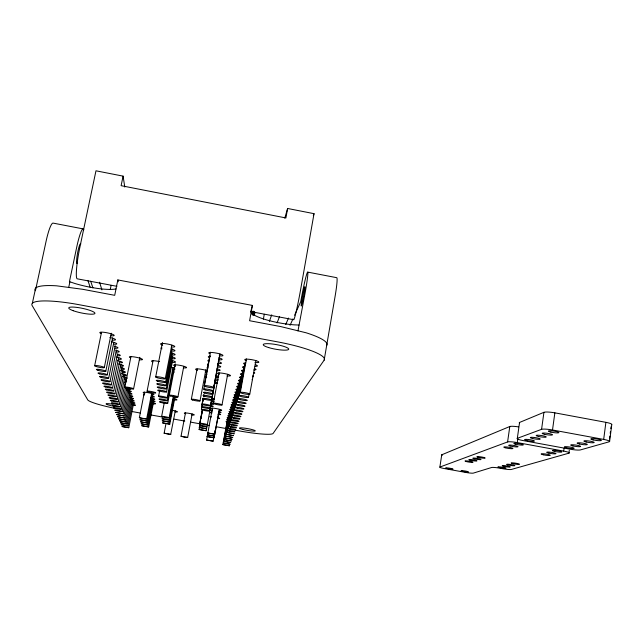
<?xml version="1.0" encoding="UTF-8"?>
<svg xmlns="http://www.w3.org/2000/svg" width="644" height="644" viewBox="0 0 644 644"><rect width="100%" height="100%" fill="white"/><g stroke="black" fill="none" stroke-linecap="round" stroke-linejoin="round"><path stroke-width="0.97" d="M609.498 438.975L609.86 436.141M610.222 433.315L610.464 431.432M610.826 428.606L611.067 426.714M609.602 441.534L611.784 424.533M519.571 422.44L517.325 438.331A8.219 1.135 8.4 0 0 522.984 440.552L570.182 449.214A8.251 1.119 8.1 0 0 580.429 449.915L609.135 441.8A8.887 1.28 7.8 0 0 603.686 439.417L605.891 422.335L554.854 412.844A8.823 1.409 8 0 0 543.93 412.313L519.571 422.44A8.203 1.232 8.3 0 0 519.346 422.891M569.296 450.293L568.91 453.175A8.002 1.055 8.2 0 0 563.709 451.098L564.104 448.192M517.325 438.331L541.58 429.331A8.847 1.296 8.1 0 1 552.512 429.975L554.854 412.844M541.58 429.331L543.93 412.313M518.468 426.892A7.953 1.159 8.4 0 0 509.798 426.505L441.744 454.801L439.876 467.061L507.593 441.937A7.978 1.071 8.5 0 1 517.285 442.589L517.84 438.709M507.593 441.937L509.798 426.505M234.923 430.128L239.842 431.013A32.458 3.655 10.1 0 0 273.128 433.412L324.165 360.125L335.025 296.763A24.665 1.948 -79.2 0 0 336.764 277.693L307.719 272.106M297.971 330.911L305.449 291.112A24.713 1.36 -79.3 0 0 307.285 272.662A24.713 1.36 -79.3 0 0 300.78 301.489L294.598 315.238M284.777 218.123L287.618 208.479L314.031 213.671L300.515 290.17A24.722 1.264 -79.3 0 1 293.6 319.698L251.16 311.68M248.512 397.364A4.717 0.644 10.2 0 0 241.766 395.561A4.717 0.644 10.2 0 0 241.347 396.624A4.717 0.644 10.2 0 0 248.512 397.364L249.228 393.412M249.767 394.192A4.806 0.668 10.2 0 0 242.893 392.333A4.806 0.668 10.2 0 0 242.458 393.436A4.806 0.668 10.2 0 0 249.767 394.192L255.853 360.64M263.372 319.191L264.265 314.256M287.618 208.479L285.904 217.954L121.12 185.673L123.085 176.134L95.972 170.805L79.727 247.98A25.092 3.148 -79.8 0 0 77.457 278.86L116.934 286.314M231.124 419.888L236.203 392.196M231.904 417.554L237.169 388.863M83.124 228.886L53.05 223.098A25.148 3.832 -79.9 0 0 46.03 241.54L35.412 290.75A52.502 9.692 11.9 0 1 56.688 285.831L82.73 289.301L114.704 295.322L117.844 279.939L252.408 305.425L249.598 320.728L280.856 326.613L306.117 332.787A50.868 9.62 10.2 0 1 326.685 345.401M232.717 415.139L238.119 385.651M251.45 312.936L251.804 310.972M233.555 412.635L238.956 383.116M251.764 313.258L252.126 311.285M234.416 410.051L240.011 379.493M251.933 314.433L252.472 311.479M235.31 407.378L240.92 376.748M252.504 313.515L252.867 311.535M236.243 404.609L242.007 373.126M252.633 315.077L253.35 311.141M237.201 401.735L242.981 370.147M253.1 314.86L253.639 311.897M238.2 398.757L244.14 366.275M253.688 314.103L254.05 312.131M239.238 395.666L245.203 363.039M253.881 315.576L254.605 311.624M240.309 392.462L246.443 358.893M254.388 315.455L254.927 312.493M222.003 404.955A4.395 0.564 10.3 0 0 215.627 403.297A4.395 0.564 10.3 0 0 215.402 404.239A4.395 0.564 10.3 0 0 222.003 404.955L227.678 374.309M222.848 444.593L229.409 445.769L222.848 444.593L227.187 421.007M223.379 443L230.029 444.199L223.379 443L227.734 419.325M223.927 441.365L230.665 442.581L223.927 441.365L228.443 416.829M224.49 439.683L231.325 440.915L224.49 439.683L229.023 415.034M225.07 437.96L232.001 439.208L225.07 437.96L229.578 413.408M225.666 436.181L232.693 437.445L225.666 436.181L230.198 411.508M226.277 434.354L233.41 435.634L226.277 434.354L230.979 408.779M226.905 432.47L234.142 433.774L226.905 432.47L231.631 406.75M227.557 430.53L232.452 403.893M228.226 428.526L233.112 401.945M228.918 426.465L233.788 399.924M229.626 424.348L234.674 396.849M230.367 422.15L235.446 394.45M213.671 387.575L219.95 353.975M211.506 400.093L219.346 357.452M210.073 408.368L216.247 375.122M209.63 410.944L215.136 381.433M199.97 424.517L199.157 429.564L206.201 430.731L212.206 398.129M215.144 430.305L213.132 441.164L206.563 440.069L212.383 408.272M213.349 403.377L219.065 372.723M213.953 437.791L207.102 436.56L213.953 437.791L218.936 411.476M214.83 434.225L207.779 432.961L214.83 434.225L219.403 409.544M200.002 400.946L205.927 369.503M204.164 385.837L210.491 352.22M203.778 389.177L210.065 355.73M202.015 404.158L203.126 398.233M203.504 396.261L203.874 394.289M201.701 406.847L203.182 398.966M201.395 409.447L202.506 403.547M202.876 401.574L203.246 399.61M199.761 423.39L202.353 409.584M199.511 425.467L202.482 409.665M199.278 427.487L206.539 428.791L199.278 427.487L200.566 420.613M200.936 418.648L202.594 409.809M202.192 412.707L202.562 410.735M192.129 413.883L187.67 437.445L184.353 437.179L181.028 436.246L185.512 412.683M191.316 399.361L197.096 368.899M166.023 423.39L164.131 433.219L170.684 434.475L175.305 410.832M177.929 396.921L183.773 366.444M165.943 385.547L172.254 352.968M166.265 388.783L172.544 356.333M161.62 416.499L164.3 402.677M166.571 391.898L172.681 360.326M167.158 397.815L173.035 367.394M167.44 400.616L173.156 371.016M167.706 403.329L175.297 363.86M169.147 417.859L173.325 396.141M169.364 420.025L173.888 396.487M169.573 422.126L162.272 420.806L169.573 422.126L174.484 396.567M169.775 424.171L162.578 422.875L169.775 424.171L174.693 398.531M155.695 376.949L162.433 342.503M147.17 421.079L140.014 419.783L147.17 421.079L152.153 395.601M147.693 423.092L140.633 421.82L147.693 423.092L152.491 398.515M148.192 425.048L141.237 423.8L148.192 425.048L153.014 400.375M148.684 426.956L141.825 425.724L148.684 426.956L153.481 402.395M158.593 396.253L159.736 390.361M165.267 378.704L171.755 345.256M165.613 382.19L172.101 348.694M151.654 393.379L146.639 419.002L143.121 418.761L139.37 417.69L144.409 392.067M147.057 391.302L153.055 360.777M124.831 418.02L117.699 416.74L124.831 418.02L129.911 392.478M125.669 420.073L118.633 418.801L125.669 420.073L130.563 395.424M126.474 422.061L119.543 420.814L126.474 422.061L131.344 397.525M133.59 388.847L139.845 357.323M127.262 423.994L120.428 422.77L127.262 423.994L132.149 399.352M128.027 425.877L121.281 424.67L128.027 425.877L132.696 402.323M128.776 427.713L122.118 426.521L128.776 427.713L133.461 404.029M116.097 396.535L122.038 366.943M117.192 399.24L122.924 370.638M118.255 401.848L123.785 374.236M119.285 404.376L124.807 376.756M120.283 406.831L125.757 379.397M124.831 387.253L130.933 356.704M121.249 409.206L125.556 387.624M122.183 411.508L126.884 387.921M123.093 413.746L115.743 412.418L123.093 413.746L128.196 388.131M123.978 415.911L116.733 414.607L123.978 415.911L129.235 389.475M108.667 378.269L115.244 345.739M110.019 381.586L116.363 350.159M111.315 384.79L117.482 354.224M112.571 387.881L118.713 357.388M113.787 390.868L119.712 361.421M114.962 393.75L120.871 364.343M104.304 367.531L111.267 333.238M105.809 371.25L112.579 337.891M107.266 374.824L113.835 342.383M94.652 365.76L101.478 332.433M110.301 289.309L111.106 285.389M68.731 287.377L69.906 281.814L69.431 281.726L76.668 247.393A25.1 3.204 -79.8 0 1 83.809 229.779M32.361 303.243L35.613 288.19M252.408 305.425L250.854 311.197A30.993 6.335 10.2 0 0 294.195 324.85L299.009 325.043M269.369 321.412L271.72 314.819M313.322 215.547L314.031 213.671M277.065 322.894L279.609 316.397M285.751 324.479L288.512 318.047M290.058 325.325L292.948 318.909M139.37 417.69L146.639 419.002M164.131 433.219L170.789 434.41M181.028 436.246L187.67 437.445M199.044 429.443L206.201 430.731M206.466 439.965L213.132 441.164M568.91 453.175L511.304 469.468A6.754 0.765 8.7 0 1 503.165 468.792L499.688 468.164A6.682 0.757 8.7 0 0 491.638 467.496L473.356 473.107A6.271 0.668 8.9 0 1 465.942 472.463L444.65 468.615A6.263 0.676 9 0 1 439.876 467.061M131.706 411.484L140.553 413.078M150.382 414.857L162.175 416.982M173.977 419.115L184.788 421.071M190.688 422.134L199.535 423.736M207.4 425.153L209.364 425.507M216.247 426.755L226.076 428.526M517.285 442.589L563.709 451.098M552.512 429.975L603.686 439.417M69.906 281.814L74.857 283.481A32.015 6.384 12.1 0 0 116.001 288.931M87.898 280.494L90.152 287.127M90.691 281.195L92.897 287.876M99.595 282.209L101.905 289.897M117.844 279.939L118.271 281.766M123.085 176.134L124.791 187.034M605.891 422.335A8.871 1.393 7.6 0 1 611.623 424.694M442.219 455.348A6.255 0.733 9 0 1 441.744 454.801M255.684 364.802A7.044 1.143 10.3 0 1 255.121 366.347M244.342 364.11A7.044 1.143 10.3 0 1 245.855 362.983M151.606 395.77A5.442 0.668 10.7 0 1 151.839 396.994M143.918 395.142A5.442 0.668 10.7 0 1 144.328 394.7M212.641 409.085A5.353 0.66 10.3 0 1 213.172 408.191A5.353 0.66 10.3 0 1 220.844 409.713A5.353 0.66 10.3 0 1 218.952 410.333M77.457 263.122A10.038 1.28 -79.8 0 1 77.457 253.736A10.038 1.28 -79.8 0 1 80.798 244.068M150.768 397.847A5.369 0.652 10.6 0 1 154.745 399.127A5.369 0.652 10.6 0 1 152.29 399.344M144.82 393.283A5.522 0.692 10.7 0 1 144.924 392.268A5.522 0.692 10.7 0 1 152.902 393.854A5.522 0.692 10.7 0 1 151.38 394.587M217.278 417.513A5.063 0.588 10.2 0 1 218.091 418.608M211.071 417.328A5.063 0.588 10.2 0 1 211.224 416.515M152.934 402.709A5.216 0.62 10.6 0 1 153.143 403.836M229.103 416.459A5.192 0.62 10.2 0 1 229.369 415.613M236.429 393.073A6.021 0.837 10.2 0 1 236.791 391.938M230.407 412.313A5.337 0.66 10.2 0 1 230.689 411.419M227.292 422.263A4.983 0.572 10.1 0 1 227.533 421.482M228.483 418.447A5.12 0.604 10.2 0 1 228.741 417.618M152.475 361.799A6.633 0.998 10.9 0 1 152.781 360.729A6.633 0.998 10.9 0 1 159.607 361.622M218.219 413.48A5.2 0.62 10.3 0 1 217.97 414.535M211.836 413.319A5.2 0.62 10.3 0 1 211.997 412.458M254.042 372.393A6.786 1.063 10.3 0 1 253.664 373.407M243.134 371.685A6.786 1.063 10.3 0 1 243.585 370.236M324.165 360.125A50.973 9.032 10.2 0 0 278.111 341.972L79.494 304.781A52.615 9.105 11.7 0 0 32.2 305.659L87.761 399.892A33.069 3.679 10.7 0 0 115.429 408.465M254.348 368.457A6.915 1.103 10.3 0 1 253.8 369.946M244.229 368.175A6.915 1.103 10.3 0 1 244.704 366.678M246.555 360.761A7.181 1.191 10.3 0 1 247.546 359.159A7.181 1.191 10.3 0 1 257.793 361.292A7.181 1.191 10.3 0 1 254.968 362.516M185.77 413.754A5.047 0.58 10.4 0 1 186.108 412.941A5.047 0.58 10.4 0 1 193.369 414.366A5.047 0.58 10.4 0 1 191.743 414.929M174.041 372.562A6.4 0.934 10.7 0 1 172.745 372.482M172.656 370.823A6.4 0.934 10.7 0 1 173.969 371.218M172.069 360.495A6.746 1.03 10.8 0 1 172.173 362.339M162.715 345.208A7.269 1.199 10.9 0 1 163.013 343.461A7.269 1.199 10.9 0 1 173.478 345.643A7.269 1.199 10.9 0 1 171.312 346.995M171.65 352.968A6.995 1.111 10.9 0 1 171.763 354.949M171.425 348.992A7.124 1.151 10.9 0 1 171.537 351.044M161.974 348.847A7.124 1.151 10.9 0 1 161.853 347.655M172.415 410.317A5.055 0.58 10.5 0 1 177.253 411.637A5.055 0.58 10.5 0 1 174.975 411.886M171.868 356.8A6.867 1.071 10.8 0 1 171.972 358.708M174.878 369.286A6.512 0.966 10.8 0 1 172.568 369.213M170.91 367.112A6.512 0.966 10.8 0 1 174.838 368.296M120.678 370.437A6.142 0.845 11 0 1 125.338 372.007A6.142 0.845 11 0 1 122.674 372.377M219.274 374.317A6.569 0.99 10.4 0 1 219.966 372.957A6.569 0.99 10.4 0 1 229.385 374.88A6.569 0.99 10.4 0 1 227.002 375.903M131.658 403.965A5.063 0.58 10.7 0 1 135.465 405.14A5.063 0.58 10.7 0 1 133.219 405.318M206.555 371.974A6.593 0.998 10.6 0 1 205.203 371.886M197.426 370.292A6.593 0.998 10.6 0 1 197.547 368.875A6.593 0.998 10.6 0 1 206.724 370.574M175.514 366.251A6.609 0.998 10.7 0 1 175.876 364.826A6.609 0.998 10.7 0 1 185.392 366.774A6.609 0.998 10.7 0 1 183.331 367.853M129.476 397.308A5.273 0.628 10.7 0 1 133.453 398.564A5.273 0.628 10.7 0 1 131.126 398.773M130.225 399.586A5.2 0.612 10.7 0 1 134.145 400.818A5.2 0.612 10.7 0 1 131.843 401.019M129.235 392.864A5.426 0.66 10.8 0 1 129.629 394.096M211.9 398.193A5.683 0.741 10.4 0 1 211.675 399.457M217.439 383.252A6.247 0.894 10.4 0 1 214.484 383.261M205.396 380.805A6.247 0.894 10.4 0 1 205.637 380.612M214.75 381.731A6.247 0.894 10.4 0 1 217.527 382.802M210.66 405.35A5.434 0.676 10.3 0 1 210.459 406.509M211.055 403.031A5.514 0.7 10.3 0 1 210.854 404.223M211.474 400.649A5.595 0.716 10.4 0 1 211.256 401.88M218.01 380.226A6.36 0.926 10.5 0 1 215.007 380.242M205.766 377.73A6.36 0.926 10.5 0 1 206.668 377.424M215.281 378.664A6.36 0.926 10.5 0 1 218.099 379.759M216.996 368.787A6.698 1.03 10.5 0 1 216.69 370.55M207.787 368.521A6.698 1.03 10.5 0 1 207.907 367.499M218.606 377.094A6.464 0.958 10.5 0 1 215.555 377.126M206.338 374.84A6.464 0.958 10.5 0 1 207.062 374.228M215.837 375.484A6.464 0.958 10.5 0 1 218.702 376.611M174.226 398.717A5.466 0.676 10.5 0 1 174.299 399.932M175.232 396.624A5.546 0.7 10.6 0 1 174.162 397.549M111.267 341.682A7.076 1.111 11.3 0 1 116.669 343.63A7.076 1.111 11.3 0 1 113.65 344.202M118.56 363.973A6.351 0.902 11.1 0 1 123.39 365.623A6.351 0.902 11.1 0 1 120.645 366.034M122.658 376.49A5.949 0.789 10.9 0 1 127.166 377.988A5.949 0.789 10.9 0 1 124.574 378.318M116.733 353.822A6.69 0.998 11.2 0 1 117.329 355.697M121.684 373.512A6.046 0.813 11 0 1 126.264 375.041A6.046 0.813 11 0 1 123.64 375.396M124.517 382.174A5.764 0.741 10.9 0 1 125.918 382.504M127.11 390.071A5.506 0.684 10.8 0 1 131.271 391.407A5.506 0.684 10.8 0 1 128.848 391.657M129.999 395.263A5.353 0.644 10.8 0 1 130.386 396.471M130.949 401.808A5.128 0.596 10.7 0 1 134.813 403.007A5.128 0.596 10.7 0 1 132.543 403.2M126.627 381.232A5.852 0.765 10.9 0 1 125.483 381.151M125.025 379.71A5.852 0.765 10.9 0 1 126.256 380.065M115.526 350.054A6.81 1.03 11.2 0 1 116.145 352.002M117.45 360.576A6.464 0.934 11.1 0 1 122.368 362.274A6.464 0.934 11.1 0 1 119.575 362.709M109.883 337.464A7.213 1.151 11.3 0 1 115.397 339.477A7.213 1.151 11.3 0 1 112.33 340.08M114.278 346.158A6.939 1.071 11.3 0 1 114.922 348.171M101.003 333.503A7.35 1.199 11.4 0 1 103.008 332.199A7.35 1.199 11.4 0 1 113.014 334.502A7.35 1.199 11.4 0 1 110.961 335.798M227.879 420.379A5.047 0.588 10.2 0 1 228.129 419.574M130.33 388.767A5.595 0.7 10.8 0 1 128.043 389.145M128.8 388.163A5.595 0.7 10.8 0 1 129.726 388.477M116.298 357.058A6.577 0.966 11.1 0 1 121.305 358.805A6.577 0.966 11.1 0 1 118.472 359.263M121.153 367.619A6.247 0.869 11 0 1 121.676 369.254M241.049 378.326A6.553 0.99 10.2 0 1 241.476 376.982M252.126 379.397A6.553 0.99 10.2 0 1 252.255 379.686M239.109 384.524A6.327 0.926 10.2 0 1 239.504 383.269M235.591 395.746A5.933 0.813 10.2 0 1 235.937 394.643M233.997 400.842A5.748 0.765 10.2 0 1 234.319 399.803M233.233 403.273A5.659 0.741 10.2 0 1 233.555 402.267M252.786 375.782A6.665 1.03 10.3 0 1 252.416 376.756M241.098 374.671A6.665 1.03 10.3 0 1 242.506 373.665M238.183 387.471A6.223 0.894 10.2 0 1 238.57 386.255M234.786 398.33A5.836 0.789 10.2 0 1 235.116 397.259M231.083 410.148A5.418 0.676 10.2 0 1 231.373 409.23M229.747 414.414A5.265 0.636 10.2 0 1 230.021 413.545M237.298 390.32A6.126 0.869 10.2 0 1 237.66 389.145M232.5 405.631A5.579 0.716 10.2 0 1 232.806 404.657M240.059 381.481A6.44 0.958 10.2 0 1 240.47 380.177M231.776 407.926A5.498 0.7 10.2 0 1 232.073 406.976M152.499 400.463A5.289 0.636 10.6 0 1 152.725 401.615M130.402 357.734A6.665 0.998 11 0 1 132.431 356.712A6.665 0.998 11 0 1 141.463 358.748A6.665 0.998 11 0 1 139.402 359.763M218.71 411.387A5.273 0.644 10.3 0 1 218.461 412.466M212.23 411.234A5.273 0.644 10.3 0 1 212.399 410.341M217.608 365.261A6.818 1.071 10.5 0 1 217.294 367.08M208.221 365.011A6.818 1.071 10.5 0 1 208.358 363.949M209.646 353.669A7.213 1.191 10.6 0 1 212.464 352.526A7.213 1.191 10.6 0 1 222.1 354.755A7.213 1.191 10.6 0 1 219.234 355.882M218.244 361.598A6.947 1.111 10.5 0 1 217.913 363.49M208.68 361.373A6.947 1.111 10.5 0 1 208.817 360.27M218.904 357.798A7.076 1.151 10.5 0 1 218.566 359.755M209.155 357.589A7.076 1.151 10.5 0 1 210.443 356.414M114.592 406.404A8.235 0.91 10.7 0 1 106.091 403.981A8.235 0.91 10.7 0 1 112.998 404.271M207.577 434.716L209.944 435.586L214.388 436.036L207.577 434.716M466.272 461.555A4.049 0.467 8.9 0 0 472.913 462.344A4.049 0.467 8.9 0 0 467.866 461.007A4.049 0.467 8.9 0 0 466.272 461.555M470.12 460.186A4.106 0.475 8.8 0 0 476.858 460.983A4.106 0.475 8.8 0 0 471.754 459.623A4.106 0.475 8.8 0 0 470.12 460.186M474.073 458.786A4.17 0.491 8.8 0 0 480.915 459.583A4.17 0.491 8.8 0 0 475.755 458.206A4.17 0.491 8.8 0 0 474.073 458.786M478.13 457.337A4.226 0.507 8.8 0 0 485.085 458.15A4.226 0.507 8.8 0 0 479.861 456.741A4.226 0.507 8.8 0 0 478.13 457.337M507.81 464.912A4.17 0.491 8.6 0 0 514.725 465.725A4.17 0.491 8.6 0 0 509.686 464.364A4.17 0.491 8.6 0 0 507.81 464.912M499.132 467.512A4.057 0.459 8.7 0 0 505.838 468.317A4.057 0.459 8.7 0 0 500.903 466.997A4.057 0.459 8.7 0 0 499.132 467.512M512.334 463.551A4.234 0.499 8.6 0 0 519.354 464.38A4.234 0.499 8.6 0 0 514.258 462.996A4.234 0.499 8.6 0 0 512.334 463.551M503.415 466.232A4.114 0.475 8.7 0 0 510.217 467.037A4.114 0.475 8.7 0 0 505.234 465.701A4.114 0.475 8.7 0 0 503.415 466.232M510.088 445.97A4.701 0.62 8.5 0 0 517.881 446.831A4.701 0.62 8.5 0 0 512.213 445.229A4.701 0.62 8.5 0 0 510.088 445.97M515.224 444.135A4.782 0.636 8.4 0 0 523.161 445.012A4.782 0.636 8.4 0 0 517.422 443.378A4.782 0.636 8.4 0 0 515.224 444.135M554.581 451.412A4.79 0.628 8.2 0 0 561.85 451.927A4.79 0.628 8.2 0 0 554.895 450.357A4.79 0.628 8.2 0 0 554.581 451.412M505.105 447.741A4.629 0.604 8.5 0 0 512.769 448.602A4.629 0.604 8.5 0 0 507.166 447.025A4.629 0.604 8.5 0 0 505.105 447.741M548.849 453.126A4.717 0.612 8.3 0 0 555.981 453.642A4.717 0.612 8.3 0 0 549.123 452.096A4.717 0.612 8.3 0 0 548.849 453.126M543.286 454.785A4.637 0.596 8.3 0 0 550.29 455.3A4.637 0.596 8.3 0 0 543.528 453.779A4.637 0.596 8.3 0 0 543.286 454.785M462.183 471.239A3.767 0.403 8.9 0 0 468.349 471.996A3.767 0.403 8.9 0 0 463.64 470.78A3.767 0.403 8.9 0 0 462.183 471.239M446.847 468.47A3.767 0.403 9 0 0 452.982 469.218A3.767 0.403 9 0 0 448.224 467.995A3.767 0.403 9 0 0 446.847 468.47M538.537 436.471A5.112 0.725 8.2 0 0 546.249 436.962A5.112 0.725 8.2 0 0 538.778 435.239A5.112 0.725 8.2 0 0 538.537 436.471M532.677 438.548A5.023 0.7 8.3 0 0 540.236 439.039A5.023 0.7 8.3 0 0 532.87 437.348A5.023 0.7 8.3 0 0 532.677 438.548M526.011 440.303A4.943 0.676 8.3 0 0 534.23 441.196A4.943 0.676 8.3 0 0 528.346 439.498A4.943 0.676 8.3 0 0 526.011 440.303M544.599 434.33A5.208 0.749 8.2 0 0 552.471 434.813A5.208 0.749 8.2 0 0 544.888 433.058A5.208 0.749 8.2 0 0 544.599 434.33M550.87 432.108A5.305 0.773 8.1 0 0 558.912 432.591A5.305 0.773 8.1 0 0 551.208 430.796A5.305 0.773 8.1 0 0 550.87 432.108M586.161 441.985A5.224 0.741 7.9 0 0 594.195 442.5A5.224 0.741 7.9 0 0 586.732 440.77A5.224 0.741 7.9 0 0 586.161 441.985M579.423 443.998A5.136 0.716 8 0 0 587.296 444.513A5.136 0.716 8 0 0 579.938 442.814A5.136 0.716 8 0 0 579.423 443.998M572.902 445.938A5.039 0.692 8 0 0 580.614 446.461A5.039 0.692 8 0 0 573.369 444.795A5.039 0.692 8 0 0 572.902 445.938M566.599 447.822A4.959 0.668 8.1 0 0 574.158 448.345A4.959 0.668 8.1 0 0 567.01 446.711A4.959 0.668 8.1 0 0 566.599 447.822M593.132 439.9A5.321 0.765 7.8 0 0 601.343 440.424A5.321 0.765 7.8 0 0 593.768 438.653A5.321 0.765 7.8 0 0 593.132 439.9M302.567 301.577A9.885 0.547 -79.3 0 0 304.926 286.693A9.885 0.547 -79.3 0 0 301.73 300.925A9.885 0.547 -79.3 0 0 302.567 301.577M268.685 347.591A12.969 2.343 10.2 0 0 288.705 349.306A12.969 2.343 10.2 0 0 270.552 343.816A12.969 2.343 10.2 0 0 268.685 347.591M73.247 310.714A13.395 2.359 11.8 0 0 94.732 313.684A13.395 2.359 11.8 0 0 77.562 307.494A13.395 2.359 11.8 0 0 73.247 310.714M242.973 429.484A8.066 0.902 10 0 0 255.266 430.925A8.066 0.902 10 0 0 243.77 428.043A8.066 0.902 10 0 0 242.973 429.484M205.066 389.878A4.741 0.652 10.4 0 0 212.914 391.021A4.741 0.652 10.4 0 0 207.336 389.185A4.741 0.652 10.4 0 0 205.066 389.878M204.663 393.073A4.653 0.628 10.4 0 0 212.367 394.2A4.653 0.628 10.4 0 0 206.893 392.421A4.653 0.628 10.4 0 0 204.663 393.073M205.476 386.553A4.83 0.676 10.4 0 0 213.478 387.72A4.83 0.676 10.4 0 0 207.803 385.837A4.83 0.676 10.4 0 0 205.476 386.553M204.277 396.157A4.564 0.604 10.4 0 0 211.836 397.259A4.564 0.604 10.4 0 0 206.458 395.529A4.564 0.604 10.4 0 0 204.277 396.157M126.232 387.905A4.46 0.564 10.8 0 0 133.485 388.976A4.46 0.564 10.8 0 0 127.906 387.253A4.46 0.564 10.8 0 0 126.232 387.905M148.41 391.946A4.444 0.564 10.7 0 0 155.671 393.017A4.444 0.564 10.7 0 0 150.205 391.319A4.444 0.564 10.7 0 0 148.41 391.946M232.951 420.637A4.033 0.475 10.1 0 0 239.053 421.329A4.033 0.475 10.1 0 0 233.257 419.856A4.033 0.475 10.1 0 0 232.951 420.637M236.364 410.88A4.315 0.539 10.2 0 0 242.901 411.597A4.315 0.539 10.2 0 0 236.71 409.995A4.315 0.539 10.2 0 0 236.364 410.88M229.264 431.19A3.735 0.403 10.1 0 0 234.899 431.85A3.735 0.403 10.1 0 0 229.53 430.522A3.735 0.403 10.1 0 0 229.264 431.19M233.764 418.318A4.097 0.491 10.1 0 0 239.971 419.011A4.097 0.491 10.1 0 0 234.078 417.513A4.097 0.491 10.1 0 0 233.764 418.318M231.405 425.056A3.904 0.443 10.1 0 0 237.314 425.732A3.904 0.443 10.1 0 0 231.695 424.324A3.904 0.443 10.1 0 0 231.405 425.056M234.601 415.919A4.17 0.507 10.1 0 0 240.912 416.628A4.17 0.507 10.1 0 0 234.931 415.09A4.17 0.507 10.1 0 0 234.601 415.919M238.248 405.478A4.468 0.58 10.2 0 0 245.026 406.211A4.468 0.58 10.2 0 0 238.626 404.529A4.468 0.58 10.2 0 0 238.248 405.478M229.956 429.21A3.792 0.419 10.1 0 0 235.68 429.878A3.792 0.419 10.1 0 0 230.23 428.518A3.792 0.419 10.1 0 0 229.956 429.21M230.673 427.165A3.848 0.427 10.1 0 0 236.485 427.833A3.848 0.427 10.1 0 0 230.954 426.457A3.848 0.427 10.1 0 0 230.673 427.165M232.17 422.883A3.969 0.459 10.1 0 0 238.175 423.567A3.969 0.459 10.1 0 0 232.468 422.126A3.969 0.459 10.1 0 0 232.17 422.883M235.471 413.44A4.234 0.523 10.2 0 0 241.886 414.156A4.234 0.523 10.2 0 0 235.809 412.587A4.234 0.523 10.2 0 0 235.471 413.44M237.29 408.232A4.387 0.555 10.2 0 0 243.939 408.948A4.387 0.555 10.2 0 0 237.652 407.314A4.387 0.555 10.2 0 0 237.29 408.232M109.247 395.649A4.178 0.491 10.8 0 0 116.017 396.656A4.178 0.491 10.8 0 0 110.72 395.078A4.178 0.491 10.8 0 0 109.247 395.649M105.375 386.955A4.403 0.539 10.9 0 0 112.491 388.01A4.403 0.539 10.9 0 0 106.904 386.311A4.403 0.539 10.9 0 0 105.375 386.955M115.944 410.671A3.8 0.403 10.7 0 0 122.102 411.597A3.8 0.403 10.7 0 0 117.313 410.228A3.8 0.403 10.7 0 0 115.944 410.671M96.278 366.549A4.927 0.676 11.1 0 0 104.215 367.692A4.927 0.676 11.1 0 0 97.936 365.695A4.927 0.676 11.1 0 0 96.278 366.549M101.076 377.312A4.653 0.604 11 0 0 108.578 378.414A4.653 0.604 11 0 0 102.67 376.571A4.653 0.604 11 0 0 101.076 377.312M97.936 370.268A4.83 0.652 11.1 0 0 105.729 371.403A4.83 0.652 11.1 0 0 99.57 369.463A4.83 0.652 11.1 0 0 97.936 370.268M106.711 389.95A4.323 0.523 10.9 0 0 113.706 390.988A4.323 0.523 10.9 0 0 108.216 389.33A4.323 0.523 10.9 0 0 106.711 389.95M102.565 380.644A4.564 0.58 11 0 0 109.931 381.723A4.564 0.58 11 0 0 104.127 379.936A4.564 0.58 11 0 0 102.565 380.644M113.851 405.978A3.92 0.435 10.7 0 0 120.203 406.928A3.92 0.435 10.7 0 0 115.252 405.495A3.92 0.435 10.7 0 0 113.851 405.978M114.914 408.36A3.856 0.419 10.7 0 0 121.169 409.302A3.856 0.419 10.7 0 0 116.298 407.894A3.856 0.419 10.7 0 0 114.914 408.36M111.621 400.979A4.049 0.459 10.8 0 0 118.174 401.953A4.049 0.459 10.8 0 0 113.062 400.455A4.049 0.459 10.8 0 0 111.621 400.979M103.998 383.856A4.484 0.564 10.9 0 0 111.235 384.919A4.484 0.564 10.9 0 0 105.544 383.18A4.484 0.564 10.9 0 0 103.998 383.856M112.756 403.514A3.977 0.443 10.7 0 0 119.204 404.48A3.977 0.443 10.7 0 0 114.173 403.015A3.977 0.443 10.7 0 0 112.756 403.514M107.999 392.848A4.25 0.507 10.8 0 0 114.882 393.87A4.25 0.507 10.8 0 0 109.488 392.252A4.25 0.507 10.8 0 0 107.999 392.848M99.538 373.858A4.741 0.628 11 0 0 107.178 374.969A4.741 0.628 11 0 0 101.148 373.085A4.741 0.628 11 0 0 99.538 373.858M163.069 419.18A3.767 0.403 10.4 0 0 169.243 420.105A3.767 0.403 10.4 0 0 164.655 418.777A3.767 0.403 10.4 0 0 163.069 419.18M203.198 404.762A4.331 0.539 10.3 0 0 210.363 405.817A4.331 0.539 10.3 0 0 205.259 404.215A4.331 0.539 10.3 0 0 203.198 404.762M160.678 402.411A4.21 0.507 10.6 0 0 167.577 403.442A4.21 0.507 10.6 0 0 162.441 401.872A4.21 0.507 10.6 0 0 160.678 402.411M162.755 416.998A3.824 0.419 10.5 0 0 169.026 417.948A3.824 0.419 10.5 0 0 164.373 416.579A3.824 0.419 10.5 0 0 162.755 416.998M203.907 399.127A4.484 0.58 10.4 0 0 211.329 400.214A4.484 0.58 10.4 0 0 206.048 398.531A4.484 0.58 10.4 0 0 203.907 399.127M202.868 407.435A4.258 0.523 10.3 0 0 209.912 408.473A4.258 0.523 10.3 0 0 204.889 406.911A4.258 0.523 10.3 0 0 202.868 407.435M200.542 425.942A3.743 0.403 10.3 0 0 206.74 426.875A3.743 0.403 10.3 0 0 202.313 425.571A3.743 0.403 10.3 0 0 200.542 425.942M202.538 410.019A4.186 0.507 10.3 0 0 209.469 411.049A4.186 0.507 10.3 0 0 204.526 409.52A4.186 0.507 10.3 0 0 202.538 410.019M200.807 423.873A3.8 0.419 10.3 0 0 207.094 424.823A3.8 0.419 10.3 0 0 202.602 423.486A3.8 0.419 10.3 0 0 200.807 423.873M170.515 395.971A4.428 0.564 10.6 0 0 177.784 397.05A4.428 0.564 10.6 0 0 172.431 395.368A4.428 0.564 10.6 0 0 170.515 395.971M192.548 399.988A4.411 0.564 10.4 0 0 199.841 401.067A4.411 0.564 10.4 0 0 194.593 399.409A4.411 0.564 10.4 0 0 192.548 399.988M110.454 398.354A4.114 0.475 10.8 0 0 117.111 399.344A4.114 0.475 10.8 0 0 111.911 397.807A4.114 0.475 10.8 0 0 110.454 398.354M159.881 396.873A4.355 0.539 10.6 0 0 167.029 397.936A4.355 0.539 10.6 0 0 161.708 396.285A4.355 0.539 10.6 0 0 159.881 396.873M158.593 387.817A4.597 0.604 10.7 0 0 166.128 388.92A4.597 0.604 10.7 0 0 160.509 387.141A4.597 0.604 10.7 0 0 158.593 387.817M157.643 381.2A4.774 0.652 10.7 0 0 165.468 382.335A4.774 0.652 10.7 0 0 159.64 380.459A4.774 0.652 10.7 0 0 157.643 381.2M158.126 384.565A4.685 0.628 10.7 0 0 165.806 385.692A4.685 0.628 10.7 0 0 160.082 383.856A4.685 0.628 10.7 0 0 158.126 384.565M157.144 377.698A4.87 0.676 10.7 0 0 165.122 378.857A4.87 0.676 10.7 0 0 159.173 376.917A4.87 0.676 10.7 0 0 157.144 377.698M159.036 390.94A4.516 0.58 10.6 0 0 166.434 392.027A4.516 0.58 10.6 0 0 160.928 390.296A4.516 0.58 10.6 0 0 159.036 390.94M160.284 399.691A4.283 0.523 10.6 0 0 167.311 400.729A4.283 0.523 10.6 0 0 162.079 399.127A4.283 0.523 10.6 0 0 160.284 399.691M239.246 402.637A4.548 0.604 10.2 0 0 246.145 403.369A4.548 0.604 10.2 0 0 239.632 401.647A4.548 0.604 10.2 0 0 239.246 402.637M240.276 399.683A4.629 0.62 10.2 0 0 247.304 400.423A4.629 0.62 10.2 0 0 240.679 398.66A4.629 0.62 10.2 0 0 240.276 399.683"/></g></svg>
